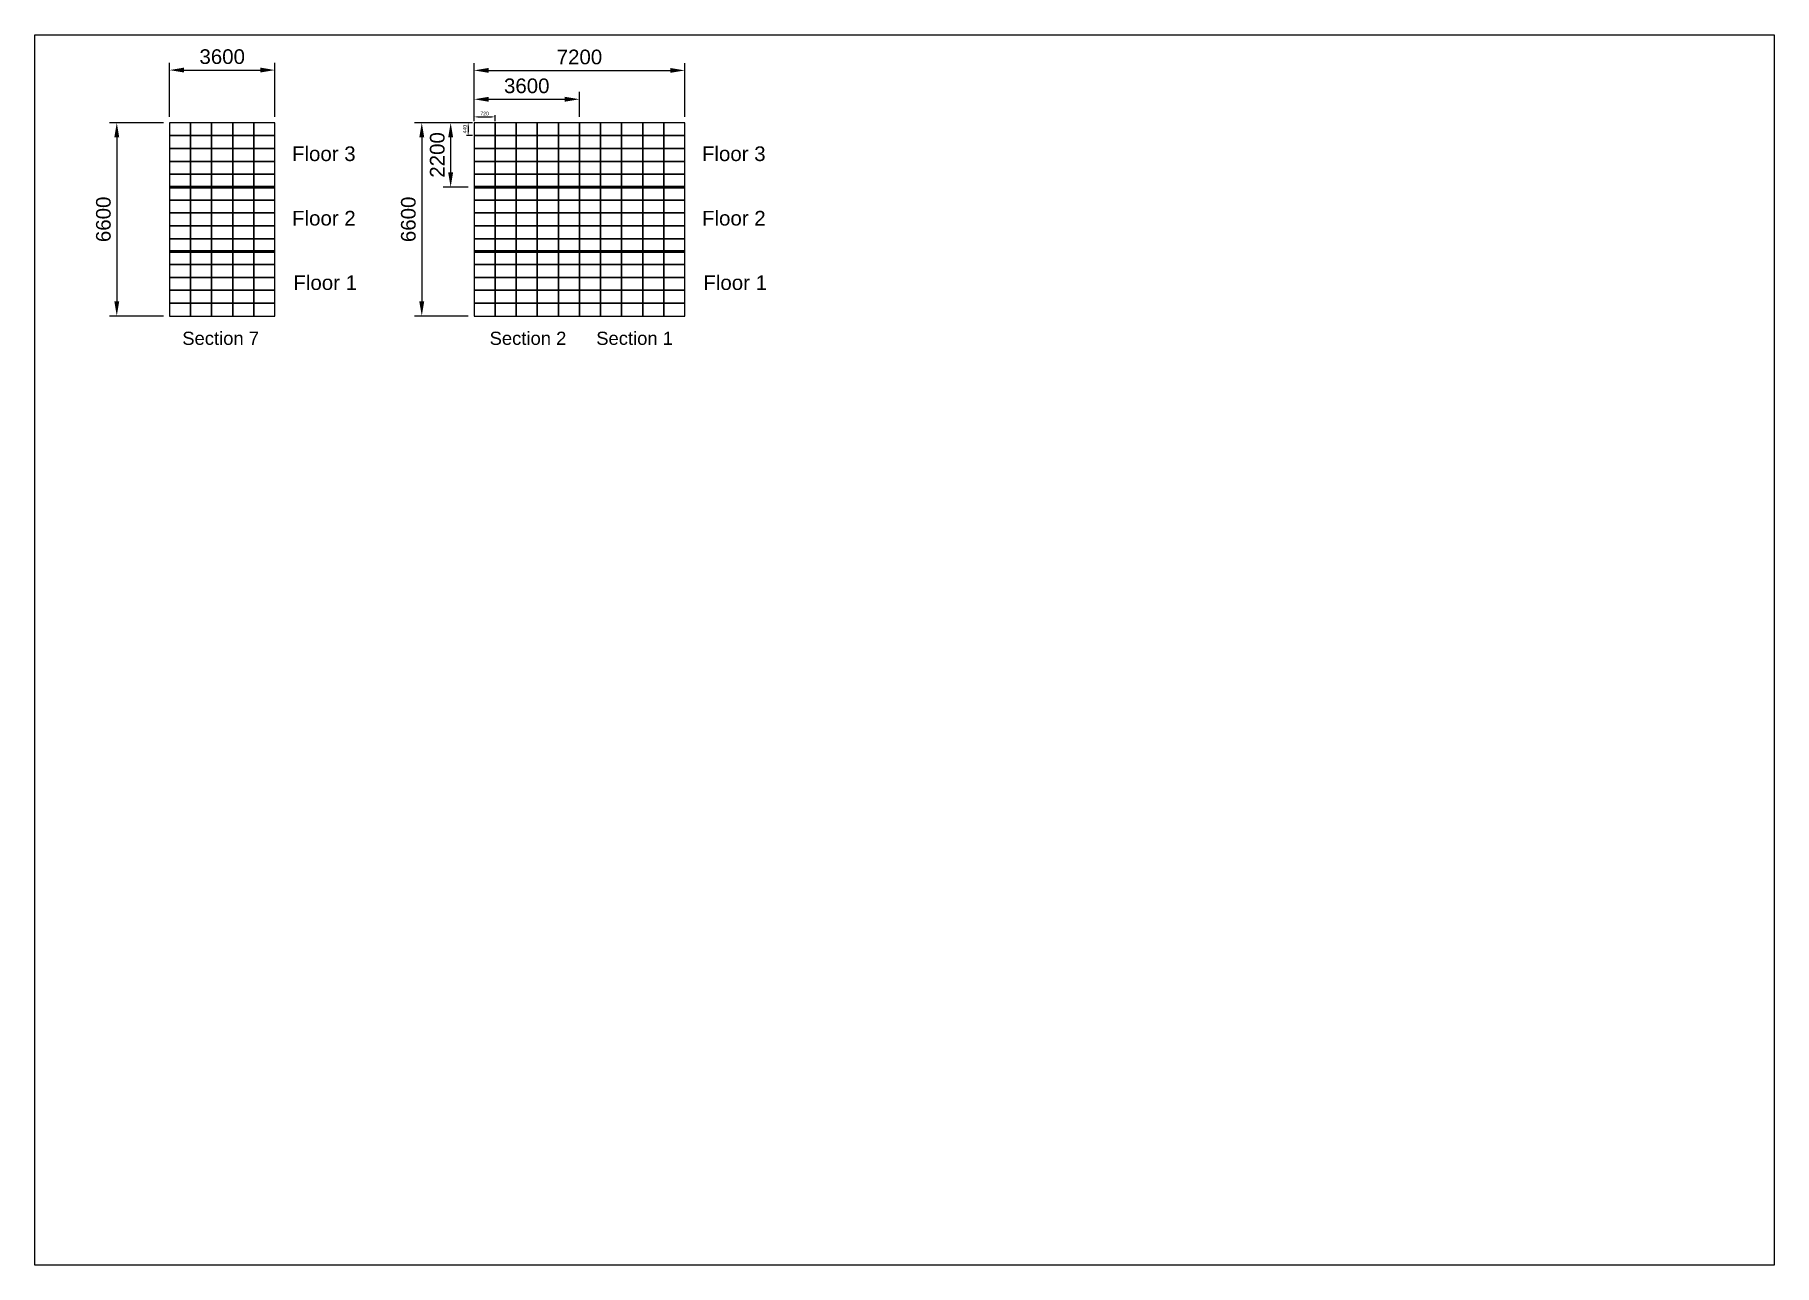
# Model space of a CAD drawing. Header units: millimetres. Extents: x 0 to 59400, y 0 to 42000.
import ezdxf

# ---------------------------------------------------------------- set-up
doc = ezdxf.new("R2010")
doc.units = ezdxf.units.MM
doc.header["$LTSCALE"] = 5
doc.linetypes.add('CENTER', pattern=[2, 1.25, -0.25, 0.25, -0.25])
doc.layers.add('0 @ 200', color=7, linetype='Continuous')
doc.layers.add('0 @ 50', color=7, linetype='Continuous')
doc.layers.add('Center', color=1, linetype='CENTER', lineweight=13)
doc.layers.add('Floor', color=125, linetype='Continuous', lineweight=50)
doc.styles.add('note', font='arial.ttf')
doc.styles.get("Standard").update_dxf_attribs({"font": 'arial.ttf'})
doc.dimstyles.new('TCVN', dxfattribs={"dimtxt": 2.5, "dimasz": 2.5, "dimexe": 1.25, "dimexo": 1, "dimgap": 1, "dimtad": 3, "dimtoh": 1, "dimdsep": 46, "dimtxsty": 'Standard', "dimcen": 0, "dimclrd": 4, "dimclre": 3, "dimclrt": 7, "dimadec": 0, "dimazin": 0, "dimtfac": 1, "dimtmove": 0, "dimatfit": 3, "dimfxl": 1, "dimtfillclr": 1, "dimtolj": 1, "dimtzin": 0, "dimlwd": 13, "dimlwe": 13, "dimarcsym": 0})

# ---------------------------------------------------------------- blocks, each defined once
blk = doc.blocks.new('*D19')
at = {"color": 3, "linetype": 'Continuous', "lineweight": 13, "transparency": 16777216}
for p, q in [((15000, 39200), (15000, 41035)), ((22200, 39200), (22200, 41035))]:
    blk.add_line(p, q, dxfattribs=at)
at = {"color": 4, "linetype": 'Continuous', "lineweight": 13, "transparency": 16777216}
blk.add_line((15500, 40785), (21700, 40785), dxfattribs=at)
at = {"color": 4, "transparency": 16777216}
for points in [[(15500, 40868), (15500, 40702), (15000, 40785)], [(21700, 40868), (21700, 40702), (22200, 40785)]]:
    blk.add_solid(points, dxfattribs=at)
at = {"layer": 'Defpoints', "color": 0, "transparency": 16777216}
for p in [(22200, 40785), (15000, 39000), (22200, 39000)]:
    blk.add_point(p, dxfattribs=at)
at = {"color": 7, "transparency": 16777216, "insert": (18600, 41240), "char_height": 500, "attachment_point": 5}
blk.add_mtext('\\A1;7200', dxfattribs=at)
blk = doc.blocks.new('*D20')
at = {"color": 3, "linetype": 'Continuous', "lineweight": 13, "transparency": 16777216}
for p, q in [((14800, 39000), (12965, 39000)), ((14800, 32400), (12965, 32400))]:
    blk.add_line(p, q, dxfattribs=at)
at = {"color": 4, "linetype": 'Continuous', "lineweight": 13, "transparency": 16777216}
blk.add_line((13215, 38500), (13215, 32900), dxfattribs=at)
at = {"color": 4, "transparency": 16777216}
for points in [[(13131, 38500), (13298, 38500), (13215, 39000)], [(13131, 32900), (13298, 32900), (13215, 32400)]]:
    blk.add_solid(points, dxfattribs=at)
at = {"layer": 'Defpoints', "color": 0, "transparency": 16777216}
for p in [(15000, 39000), (13215, 32400), (15000, 32400)]:
    blk.add_point(p, dxfattribs=at)
at = {"color": 7, "transparency": 16777216, "insert": (12759, 35700), "char_height": 500, "attachment_point": 5, "rotation": 90}
blk.add_mtext('\\A1;6600', dxfattribs=at)
blk = doc.blocks.new('*D21')
at = {"color": 3, "linetype": 'Continuous', "lineweight": 13, "transparency": 16777216}
for p, q in [((15000, 39200), (15000, 40050)), ((18600, 39200), (18600, 40050))]:
    blk.add_line(p, q, dxfattribs=at)
at = {"color": 4, "linetype": 'Continuous', "lineweight": 13, "transparency": 16777216}
blk.add_line((15500, 39800), (18100, 39800), dxfattribs=at)
at = {"color": 4, "transparency": 16777216}
for points in [[(15500, 39883), (15500, 39716), (15000, 39800)], [(18100, 39883), (18100, 39716), (18600, 39800)]]:
    blk.add_solid(points, dxfattribs=at)
at = {"layer": 'Defpoints', "color": 0, "transparency": 16777216}
for p in [(18600, 39800), (15000, 39000), (18600, 39000)]:
    blk.add_point(p, dxfattribs=at)
at = {"color": 7, "transparency": 16777216, "insert": (16800, 40255), "char_height": 500, "attachment_point": 5}
blk.add_mtext('\\A1;3600', dxfattribs=at)
blk = doc.blocks.new('*D22')
at = {"color": 3, "linetype": 'Continuous', "lineweight": 13, "transparency": 16777216}
for p, q in [((14800, 39000), (13951, 39000)), ((14800, 36800), (13951, 36800))]:
    blk.add_line(p, q, dxfattribs=at)
at = {"color": 4, "linetype": 'Continuous', "lineweight": 13, "transparency": 16777216}
blk.add_line((14201, 38500), (14201, 37300), dxfattribs=at)
at = {"color": 4, "transparency": 16777216}
for points in [[(14118, 38500), (14285, 38500), (14201, 39000)], [(14118, 37300), (14285, 37300), (14201, 36800)]]:
    blk.add_solid(points, dxfattribs=at)
at = {"layer": 'Defpoints', "color": 0, "transparency": 16777216}
for p in [(15000, 39000), (14201, 36800), (15000, 36800)]:
    blk.add_point(p, dxfattribs=at)
at = {"color": 7, "transparency": 16777216, "insert": (13746, 37900), "char_height": 500, "attachment_point": 5, "rotation": 90}
blk.add_mtext('\\A1;2200', dxfattribs=at)
blk = doc.blocks.new('*D23')
at = {"color": 3, "linetype": 'Continuous', "lineweight": 13, "transparency": 16777216}
for p, q in [((15000, 39050), (15000, 39260)), ((15720, 39050), (15720, 39260))]:
    blk.add_line(p, q, dxfattribs=at)
at = {"color": 4, "linetype": 'Continuous', "lineweight": 13, "transparency": 16777216}
blk.add_line((15125, 39198), (15595, 39198), dxfattribs=at)
at = {"color": 4, "transparency": 16777216}
for points in [[(15125, 39218), (15125, 39177), (15000, 39198)], [(15595, 39218), (15595, 39177), (15720, 39198)]]:
    blk.add_solid(points, dxfattribs=at)
at = {"layer": 'Defpoints', "color": 0, "transparency": 16777216}
for p in [(15000, 39000), (15720, 39198), (15720, 39000)]:
    blk.add_point(p, dxfattribs=at)
at = {"color": 7, "transparency": 16777216, "insert": (15360, 39311), "char_height": 125, "attachment_point": 5}
blk.add_mtext('\\A1;720', dxfattribs=at)
blk = doc.blocks.new('*D24')
at = {"color": 3, "linetype": 'Continuous', "lineweight": 13, "transparency": 16777216}
for p, q in [((14950, 39000), (14738, 39000)), ((14950, 38560), (14738, 38560))]:
    blk.add_line(p, q, dxfattribs=at)
at = {"color": 4, "linetype": 'Continuous', "lineweight": 13, "transparency": 16777216}
blk.add_line((14800, 38875), (14800, 38685), dxfattribs=at)
at = {"color": 4, "transparency": 16777216}
for points in [[(14779, 38875), (14821, 38875), (14800, 39000)], [(14779, 38685), (14821, 38685), (14800, 38560)]]:
    blk.add_solid(points, dxfattribs=at)
at = {"layer": 'Defpoints', "color": 0, "transparency": 16777216}
for p in [(15000, 39000), (14800, 38560), (15000, 38560)]:
    blk.add_point(p, dxfattribs=at)
at = {"color": 7, "transparency": 16777216, "insert": (14686, 38780), "char_height": 125, "attachment_point": 5, "rotation": 90}
blk.add_mtext('\\A1;440', dxfattribs=at)
blk = doc.blocks.new('*D27')
at = {"color": 3, "linetype": 'Continuous', "lineweight": 13, "transparency": 16777216}
for p, q in [((4600, 39200), (4600, 41046)), ((8200, 39200), (8200, 41046))]:
    blk.add_line(p, q, dxfattribs=at)
at = {"color": 4, "linetype": 'Continuous', "lineweight": 13, "transparency": 16777216}
blk.add_line((5100, 40796), (7700, 40796), dxfattribs=at)
at = {"color": 4, "transparency": 16777216}
for points in [[(5100, 40880), (5100, 40713), (4600, 40796)], [(7700, 40880), (7700, 40713), (8200, 40796)]]:
    blk.add_solid(points, dxfattribs=at)
at = {"layer": 'Defpoints', "color": 0, "transparency": 16777216}
for p in [(8200, 40796), (4600, 39000), (8200, 39000)]:
    blk.add_point(p, dxfattribs=at)
at = {"color": 7, "transparency": 16777216, "insert": (6400, 41252), "char_height": 500, "attachment_point": 5}
blk.add_mtext('\\A1;3600', dxfattribs=at)
blk = doc.blocks.new('*D28')
at = {"color": 3, "linetype": 'Continuous', "lineweight": 13, "transparency": 16777216}
for p, q in [((4400, 39000), (2550, 39000)), ((4400, 32400), (2550, 32400))]:
    blk.add_line(p, q, dxfattribs=at)
at = {"color": 4, "linetype": 'Continuous', "lineweight": 13, "transparency": 16777216}
blk.add_line((2800, 38500), (2800, 32900), dxfattribs=at)
at = {"color": 4, "transparency": 16777216}
for points in [[(2717, 38500), (2883, 38500), (2800, 39000)], [(2717, 32900), (2883, 32900), (2800, 32400)]]:
    blk.add_solid(points, dxfattribs=at)
at = {"layer": 'Defpoints', "color": 0, "transparency": 16777216}
for p in [(4600, 39000), (2800, 32400), (4600, 32400)]:
    blk.add_point(p, dxfattribs=at)
at = {"color": 7, "transparency": 16777216, "insert": (2345, 35700), "char_height": 500, "attachment_point": 5, "rotation": 90}
blk.add_mtext('\\A1;6600', dxfattribs=at)

msp = doc.modelspace()

# ---------------------------------------------------------------- linework, layer by layer
for points in [[(0, 0), (0, 42000), (59400, 42000), (59400, 0), (0, 0)], [(0, 0), (0, 42000), (59400, 42000), (59400, 0), (0, 0)], [(4600, 36800), (8200, 36800), (8200, 39000), (4600, 39000)], [(4600, 38560), (5320, 38560), (5320, 39000), (4600, 39000)], [(5320, 38560), (6040, 38560), (6040, 39000), (5320, 39000)], [(6040, 38560), (6760, 38560), (6760, 39000), (6040, 39000)], [(6760, 38560), (7480, 38560), (7480, 39000), (6760, 39000)], [(7480, 38560), (8200, 38560), (8200, 39000), (7480, 39000)], [(15000, 36800), (18600, 36800), (18600, 39000), (15000, 39000)], [(15000, 38560), (15720, 38560), (15720, 39000), (15000, 39000)], [(15720, 38560), (16440, 38560), (16440, 39000), (15720, 39000)], [(16440, 38560), (17160, 38560), (17160, 39000), (16440, 39000)], [(17160, 38560), (17880, 38560), (17880, 39000), (17160, 39000)], [(17880, 38560), (18600, 38560), (18600, 39000), (17880, 39000)], [(18600, 36800), (22200, 36800), (22200, 39000), (18600, 39000)], [(18600, 38560), (19320, 38560), (19320, 39000), (18600, 39000)], [(19320, 38560), (20040, 38560), (20040, 39000), (19320, 39000)], [(20040, 38560), (20760, 38560), (20760, 39000), (20040, 39000)], [(20760, 38560), (21480, 38560), (21480, 39000), (20760, 39000)], [(21480, 38560), (22200, 38560), (22200, 39000), (21480, 39000)], [(4600, 38120), (5320, 38120), (5320, 38560), (4600, 38560)], [(4600, 37680), (5320, 37680), (5320, 38120), (4600, 38120)], [(5320, 38120), (6040, 38120), (6040, 38560), (5320, 38560)], [(5320, 37680), (6040, 37680), (6040, 38120), (5320, 38120)], [(6040, 38120), (6760, 38120), (6760, 38560), (6040, 38560)], [(6040, 37680), (6760, 37680), (6760, 38120), (6040, 38120)], [(6760, 38120), (7480, 38120), (7480, 38560), (6760, 38560)], [(6760, 37680), (7480, 37680), (7480, 38120), (6760, 38120)], [(7480, 38120), (8200, 38120), (8200, 38560), (7480, 38560)], [(7480, 37680), (8200, 37680), (8200, 38120), (7480, 38120)], [(15000, 38120), (15720, 38120), (15720, 38560), (15000, 38560)], [(15000, 37680), (15720, 37680), (15720, 38120), (15000, 38120)], [(15720, 38120), (16440, 38120), (16440, 38560), (15720, 38560)], [(15720, 37680), (16440, 37680), (16440, 38120), (15720, 38120)], [(16440, 38120), (17160, 38120), (17160, 38560), (16440, 38560)], [(16440, 37680), (17160, 37680), (17160, 38120), (16440, 38120)], [(17160, 38120), (17880, 38120), (17880, 38560), (17160, 38560)], [(17160, 37680), (17880, 37680), (17880, 38120), (17160, 38120)], [(17880, 38120), (18600, 38120), (18600, 38560), (17880, 38560)], [(17880, 37680), (18600, 37680), (18600, 38120), (17880, 38120)], [(18600, 38120), (19320, 38120), (19320, 38560), (18600, 38560)], [(18600, 37680), (19320, 37680), (19320, 38120), (18600, 38120)], [(19320, 38120), (20040, 38120), (20040, 38560), (19320, 38560)], [(19320, 37680), (20040, 37680), (20040, 38120), (19320, 38120)], [(20040, 38120), (20760, 38120), (20760, 38560), (20040, 38560)], [(20040, 37680), (20760, 37680), (20760, 38120), (20040, 38120)], [(20760, 38120), (21480, 38120), (21480, 38560), (20760, 38560)], [(20760, 37680), (21480, 37680), (21480, 38120), (20760, 38120)], [(21480, 38120), (22200, 38120), (22200, 38560), (21480, 38560)], [(21480, 37680), (22200, 37680), (22200, 38120), (21480, 38120)], [(4600, 37240), (5320, 37240), (5320, 37680), (4600, 37680)], [(5320, 37240), (6040, 37240), (6040, 37680), (5320, 37680)], [(6040, 37240), (6760, 37240), (6760, 37680), (6040, 37680)], [(6760, 37240), (7480, 37240), (7480, 37680), (6760, 37680)], [(7480, 37240), (8200, 37240), (8200, 37680), (7480, 37680)], [(15000, 37240), (15720, 37240), (15720, 37680), (15000, 37680)], [(15720, 37240), (16440, 37240), (16440, 37680), (15720, 37680)], [(16440, 37240), (17160, 37240), (17160, 37680), (16440, 37680)], [(17160, 37240), (17880, 37240), (17880, 37680), (17160, 37680)], [(17880, 37240), (18600, 37240), (18600, 37680), (17880, 37680)], [(18600, 37240), (19320, 37240), (19320, 37680), (18600, 37680)], [(19320, 37240), (20040, 37240), (20040, 37680), (19320, 37680)], [(20040, 37240), (20760, 37240), (20760, 37680), (20040, 37680)], [(20760, 37240), (21480, 37240), (21480, 37680), (20760, 37680)], [(21480, 37240), (22200, 37240), (22200, 37680), (21480, 37680)], [(4600, 36800), (5320, 36800), (5320, 37240), (4600, 37240)], [(5320, 36800), (6040, 36800), (6040, 37240), (5320, 37240)], [(6040, 36800), (6760, 36800), (6760, 37240), (6040, 37240)], [(6760, 36800), (7480, 36800), (7480, 37240), (6760, 37240)], [(7480, 36800), (8200, 36800), (8200, 37240), (7480, 37240)], [(15000, 36800), (15720, 36800), (15720, 37240), (15000, 37240)], [(15720, 36800), (16440, 36800), (16440, 37240), (15720, 37240)], [(16440, 36800), (17160, 36800), (17160, 37240), (16440, 37240)], [(17160, 36800), (17880, 36800), (17880, 37240), (17160, 37240)], [(17880, 36800), (18600, 36800), (18600, 37240), (17880, 37240)], [(18600, 36800), (19320, 36800), (19320, 37240), (18600, 37240)], [(19320, 36800), (20040, 36800), (20040, 37240), (19320, 37240)], [(20040, 36800), (20760, 36800), (20760, 37240), (20040, 37240)], [(20760, 36800), (21480, 36800), (21480, 37240), (20760, 37240)], [(21480, 36800), (22200, 36800), (22200, 37240), (21480, 37240)], [(4600, 34600), (8200, 34600), (8200, 36800), (4600, 36800)], [(4600, 36360), (5320, 36360), (5320, 36800), (4600, 36800)], [(4600, 35920), (5320, 35920), (5320, 36360), (4600, 36360)], [(5320, 36360), (6040, 36360), (6040, 36800), (5320, 36800)], [(5320, 35920), (6040, 35920), (6040, 36360), (5320, 36360)], [(6040, 36360), (6760, 36360), (6760, 36800), (6040, 36800)], [(6040, 35920), (6760, 35920), (6760, 36360), (6040, 36360)], [(6760, 36360), (7480, 36360), (7480, 36800), (6760, 36800)], [(6760, 35920), (7480, 35920), (7480, 36360), (6760, 36360)], [(7480, 36360), (8200, 36360), (8200, 36800), (7480, 36800)], [(7480, 35920), (8200, 35920), (8200, 36360), (7480, 36360)], [(15000, 34600), (18600, 34600), (18600, 36800), (15000, 36800)], [(15000, 36360), (15720, 36360), (15720, 36800), (15000, 36800)], [(15000, 35920), (15720, 35920), (15720, 36360), (15000, 36360)], [(15720, 36360), (16440, 36360), (16440, 36800), (15720, 36800)], [(15720, 35920), (16440, 35920), (16440, 36360), (15720, 36360)], [(16440, 36360), (17160, 36360), (17160, 36800), (16440, 36800)], [(16440, 35920), (17160, 35920), (17160, 36360), (16440, 36360)], [(17160, 36360), (17880, 36360), (17880, 36800), (17160, 36800)], [(17160, 35920), (17880, 35920), (17880, 36360), (17160, 36360)], [(17880, 36360), (18600, 36360), (18600, 36800), (17880, 36800)], [(17880, 35920), (18600, 35920), (18600, 36360), (17880, 36360)], [(18600, 34600), (22200, 34600), (22200, 36800), (18600, 36800)], [(18600, 36360), (19320, 36360), (19320, 36800), (18600, 36800)], [(18600, 35920), (19320, 35920), (19320, 36360), (18600, 36360)], [(19320, 36360), (20040, 36360), (20040, 36800), (19320, 36800)], [(19320, 35920), (20040, 35920), (20040, 36360), (19320, 36360)], [(20040, 36360), (20760, 36360), (20760, 36800), (20040, 36800)], [(20040, 35920), (20760, 35920), (20760, 36360), (20040, 36360)], [(20760, 36360), (21480, 36360), (21480, 36800), (20760, 36800)], [(20760, 35920), (21480, 35920), (21480, 36360), (20760, 36360)], [(21480, 36360), (22200, 36360), (22200, 36800), (21480, 36800)], [(21480, 35920), (22200, 35920), (22200, 36360), (21480, 36360)], [(4600, 35480), (5320, 35480), (5320, 35920), (4600, 35920)], [(5320, 35480), (6040, 35480), (6040, 35920), (5320, 35920)], [(6040, 35480), (6760, 35480), (6760, 35920), (6040, 35920)], [(6760, 35480), (7480, 35480), (7480, 35920), (6760, 35920)], [(7480, 35480), (8200, 35480), (8200, 35920), (7480, 35920)], [(15000, 35480), (15720, 35480), (15720, 35920), (15000, 35920)], [(15720, 35480), (16440, 35480), (16440, 35920), (15720, 35920)], [(16440, 35480), (17160, 35480), (17160, 35920), (16440, 35920)], [(17160, 35480), (17880, 35480), (17880, 35920), (17160, 35920)], [(17880, 35480), (18600, 35480), (18600, 35920), (17880, 35920)], [(18600, 35480), (19320, 35480), (19320, 35920), (18600, 35920)], [(19320, 35480), (20040, 35480), (20040, 35920), (19320, 35920)], [(20040, 35480), (20760, 35480), (20760, 35920), (20040, 35920)], [(20760, 35480), (21480, 35480), (21480, 35920), (20760, 35920)], [(21480, 35480), (22200, 35480), (22200, 35920), (21480, 35920)], [(4600, 35040), (5320, 35040), (5320, 35480), (4600, 35480)], [(5320, 35040), (6040, 35040), (6040, 35480), (5320, 35480)], [(6040, 35040), (6760, 35040), (6760, 35480), (6040, 35480)], [(6760, 35040), (7480, 35040), (7480, 35480), (6760, 35480)], [(7480, 35040), (8200, 35040), (8200, 35480), (7480, 35480)], [(15000, 35040), (15720, 35040), (15720, 35480), (15000, 35480)], [(15720, 35040), (16440, 35040), (16440, 35480), (15720, 35480)], [(16440, 35040), (17160, 35040), (17160, 35480), (16440, 35480)], [(17160, 35040), (17880, 35040), (17880, 35480), (17160, 35480)], [(17880, 35040), (18600, 35040), (18600, 35480), (17880, 35480)], [(18600, 35040), (19320, 35040), (19320, 35480), (18600, 35480)], [(19320, 35040), (20040, 35040), (20040, 35480), (19320, 35480)], [(20040, 35040), (20760, 35040), (20760, 35480), (20040, 35480)], [(20760, 35040), (21480, 35040), (21480, 35480), (20760, 35480)], [(21480, 35040), (22200, 35040), (22200, 35480), (21480, 35480)], [(4600, 34600), (5320, 34600), (5320, 35040), (4600, 35040)], [(4600, 32400), (8200, 32400), (8200, 34600), (4600, 34600)], [(4600, 34160), (5320, 34160), (5320, 34600), (4600, 34600)], [(5320, 34600), (6040, 34600), (6040, 35040), (5320, 35040)], [(5320, 34160), (6040, 34160), (6040, 34600), (5320, 34600)], [(6040, 34600), (6760, 34600), (6760, 35040), (6040, 35040)], [(6040, 34160), (6760, 34160), (6760, 34600), (6040, 34600)], [(6760, 34600), (7480, 34600), (7480, 35040), (6760, 35040)], [(6760, 34160), (7480, 34160), (7480, 34600), (6760, 34600)], [(7480, 34600), (8200, 34600), (8200, 35040), (7480, 35040)], [(7480, 34160), (8200, 34160), (8200, 34600), (7480, 34600)], [(15000, 34600), (15720, 34600), (15720, 35040), (15000, 35040)], [(15000, 32400), (18600, 32400), (18600, 34600), (15000, 34600)], [(15000, 34160), (15720, 34160), (15720, 34600), (15000, 34600)], [(15720, 34600), (16440, 34600), (16440, 35040), (15720, 35040)], [(15720, 34160), (16440, 34160), (16440, 34600), (15720, 34600)], [(16440, 34600), (17160, 34600), (17160, 35040), (16440, 35040)], [(16440, 34160), (17160, 34160), (17160, 34600), (16440, 34600)], [(17160, 34600), (17880, 34600), (17880, 35040), (17160, 35040)], [(17160, 34160), (17880, 34160), (17880, 34600), (17160, 34600)], [(17880, 34600), (18600, 34600), (18600, 35040), (17880, 35040)], [(17880, 34160), (18600, 34160), (18600, 34600), (17880, 34600)], [(18600, 34600), (19320, 34600), (19320, 35040), (18600, 35040)], [(18600, 32400), (22200, 32400), (22200, 34600), (18600, 34600)], [(18600, 34160), (19320, 34160), (19320, 34600), (18600, 34600)], [(19320, 34600), (20040, 34600), (20040, 35040), (19320, 35040)], [(19320, 34160), (20040, 34160), (20040, 34600), (19320, 34600)], [(20040, 34600), (20760, 34600), (20760, 35040), (20040, 35040)], [(20040, 34160), (20760, 34160), (20760, 34600), (20040, 34600)], [(20760, 34600), (21480, 34600), (21480, 35040), (20760, 35040)], [(20760, 34160), (21480, 34160), (21480, 34600), (20760, 34600)], [(21480, 34600), (22200, 34600), (22200, 35040), (21480, 35040)], [(21480, 34160), (22200, 34160), (22200, 34600), (21480, 34600)], [(4600, 33720), (5320, 33720), (5320, 34160), (4600, 34160)], [(5320, 33720), (6040, 33720), (6040, 34160), (5320, 34160)], [(6040, 33720), (6760, 33720), (6760, 34160), (6040, 34160)], [(6760, 33720), (7480, 33720), (7480, 34160), (6760, 34160)], [(7480, 33720), (8200, 33720), (8200, 34160), (7480, 34160)], [(15000, 33720), (15720, 33720), (15720, 34160), (15000, 34160)], [(15720, 33720), (16440, 33720), (16440, 34160), (15720, 34160)], [(16440, 33720), (17160, 33720), (17160, 34160), (16440, 34160)], [(17160, 33720), (17880, 33720), (17880, 34160), (17160, 34160)], [(17880, 33720), (18600, 33720), (18600, 34160), (17880, 34160)], [(18600, 33720), (19320, 33720), (19320, 34160), (18600, 34160)], [(19320, 33720), (20040, 33720), (20040, 34160), (19320, 34160)], [(20040, 33720), (20760, 33720), (20760, 34160), (20040, 34160)], [(20760, 33720), (21480, 33720), (21480, 34160), (20760, 34160)], [(21480, 33720), (22200, 33720), (22200, 34160), (21480, 34160)], [(4600, 33280), (5320, 33280), (5320, 33720), (4600, 33720)], [(4600, 32840), (5320, 32840), (5320, 33280), (4600, 33280)], [(5320, 33280), (6040, 33280), (6040, 33720), (5320, 33720)], [(5320, 32840), (6040, 32840), (6040, 33280), (5320, 33280)], [(6040, 33280), (6760, 33280), (6760, 33720), (6040, 33720)], [(6040, 32840), (6760, 32840), (6760, 33280), (6040, 33280)], [(6760, 33280), (7480, 33280), (7480, 33720), (6760, 33720)], [(6760, 32840), (7480, 32840), (7480, 33280), (6760, 33280)], [(7480, 33280), (8200, 33280), (8200, 33720), (7480, 33720)], [(7480, 32840), (8200, 32840), (8200, 33280), (7480, 33280)], [(15000, 33280), (15720, 33280), (15720, 33720), (15000, 33720)], [(15000, 32840), (15720, 32840), (15720, 33280), (15000, 33280)], [(15720, 33280), (16440, 33280), (16440, 33720), (15720, 33720)], [(15720, 32840), (16440, 32840), (16440, 33280), (15720, 33280)], [(16440, 33280), (17160, 33280), (17160, 33720), (16440, 33720)], [(16440, 32840), (17160, 32840), (17160, 33280), (16440, 33280)], [(17160, 33280), (17880, 33280), (17880, 33720), (17160, 33720)], [(17160, 32840), (17880, 32840), (17880, 33280), (17160, 33280)], [(17880, 33280), (18600, 33280), (18600, 33720), (17880, 33720)], [(17880, 32840), (18600, 32840), (18600, 33280), (17880, 33280)], [(18600, 33280), (19320, 33280), (19320, 33720), (18600, 33720)], [(18600, 32840), (19320, 32840), (19320, 33280), (18600, 33280)], [(19320, 33280), (20040, 33280), (20040, 33720), (19320, 33720)], [(19320, 32840), (20040, 32840), (20040, 33280), (19320, 33280)], [(20040, 33280), (20760, 33280), (20760, 33720), (20040, 33720)], [(20040, 32840), (20760, 32840), (20760, 33280), (20040, 33280)], [(20760, 33280), (21480, 33280), (21480, 33720), (20760, 33720)], [(20760, 32840), (21480, 32840), (21480, 33280), (20760, 33280)], [(21480, 33280), (22200, 33280), (22200, 33720), (21480, 33720)], [(21480, 32840), (22200, 32840), (22200, 33280), (21480, 33280)], [(4600, 32400), (5320, 32400), (5320, 32840), (4600, 32840)], [(5320, 32400), (6040, 32400), (6040, 32840), (5320, 32840)], [(6040, 32400), (6760, 32400), (6760, 32840), (6040, 32840)], [(6760, 32400), (7480, 32400), (7480, 32840), (6760, 32840)], [(7480, 32400), (8200, 32400), (8200, 32840), (7480, 32840)], [(15000, 32400), (15720, 32400), (15720, 32840), (15000, 32840)], [(15720, 32400), (16440, 32400), (16440, 32840), (15720, 32840)], [(16440, 32400), (17160, 32400), (17160, 32840), (16440, 32840)], [(17160, 32400), (17880, 32400), (17880, 32840), (17160, 32840)], [(17880, 32400), (18600, 32400), (18600, 32840), (17880, 32840)], [(18600, 32400), (19320, 32400), (19320, 32840), (18600, 32840)], [(19320, 32400), (20040, 32400), (20040, 32840), (19320, 32840)], [(20040, 32400), (20760, 32400), (20760, 32840), (20040, 32840)], [(20760, 32400), (21480, 32400), (21480, 32840), (20760, 32840)], [(21480, 32400), (22200, 32400), (22200, 32840), (21480, 32840)]]:
    msp.add_lwpolyline(points, close=True)
at = {"layer": 'Center'}
msp.add_line((18600, 39000), (18600, 32400), dxfattribs=at)
at = {"layer": 'Floor'}
for p, q in [((4600, 36800), (8200, 36800)), ((15000, 36800), (22200, 36800)), ((4600, 34600), (8200, 34600)), ((15000, 34600), (22200, 34600))]:
    msp.add_line(p, q, dxfattribs=at)

# ---------------------------------------------------------------- texts
at = {"attachment_point": 1, "style": 'note'}
for s, width, insert, char_height in [('\\pi82.53752;Floor 3', 2250, (8700, 38190.232), 500), ('\\pi82.53752;Floor 3', 2250, (22700, 38190.232), 500), ('\\pi85.0955;Floor 2', 2250, (8700, 35990.232), 500), ('\\pi85.0955;Floor 2', 2250, (22700, 35990.232), 500), ('\\pi130.79809;Floor 1', 2250, (8700, 33790.232), 500), ('\\pi130.79809;Floor 1', 2250, (22700, 33790.232), 500), ('Section 7', 2750, (5036.93, 31865.655), 450), ('\\pi95.13984;Section 2', 2750, (15436.93, 31865.655), 450), ('\\pi136.27217;Section 1', 2750, (19036.93, 31865.655), 450)]:
    msp.add_mtext_dynamic_manual_height_columns(s, width=width, gutter_width=1, heights=[0], dxfattribs=dict(at, insert=insert, char_height=char_height))

# ---------------------------------------------------------------- dimensions: what is measured, and where the dimension line sits
at = {"layer": '0 @ 200'}
for base, p1, p2, picture, middle in [((8200, 40796.224), (4600, 39000), (8200, 39000), '*D27', (6400, 41251.681)), ((22200, 40784.932), (15000, 39000), (22200, 39000), '*D19', (18600, 41240.218)), ((18600, 39799.521), (15000, 39000), (18600, 39000), '*D21', (16800, 40254.978))]:
    dim = msp.add_linear_dim(base=base, p1=p1, p2=p2, dimstyle='TCVN', override={"dimscale": 200, "dimtix": 0, "dimtofl": 1, "dimtmove": 0, "dimatfit": 3}, dxfattribs=at)
    dim.commit()
    dim.dimension.update_dxf_attribs({"geometry": picture, "text_midpoint": middle})
for base, p1, p2, picture, middle in [((2800, 32400), (4600, 39000), (4600, 32400), '*D28', (2344.714, 35700)), ((13214.518, 32400), (15000, 39000), (15000, 32400), '*D20', (12759.232, 35700)), ((14201.184, 36800), (15000, 39000), (15000, 36800), '*D22', (13745.897, 37900))]:
    dim = msp.add_linear_dim(base=base, p1=p1, p2=p2, angle=90, dimstyle='TCVN', override={"dimscale": 200, "dimtix": 0, "dimtofl": 1, "dimtmove": 0, "dimatfit": 3}, dxfattribs=at)
    dim.commit()
    dim.dimension.update_dxf_attribs({"geometry": picture, "text_midpoint": middle})
at = {"layer": '0 @ 50'}
dim = msp.add_linear_dim(base=(15720, 39197.567), p1=(15000, 39000), p2=(15720, 39000), dimstyle='TCVN', override={"dimscale": 50, "dimtix": 0, "dimtofl": 1, "dimtmove": 0, "dimatfit": 3}, dxfattribs=at)
dim.commit()
dim.dimension.update_dxf_attribs({"geometry": '*D23', "text_midpoint": (15360, 39311.388)})
dim = msp.add_linear_dim(base=(14800.026, 38560), p1=(15000, 39000), p2=(15000, 38560), angle=90, dimstyle='TCVN', override={"dimscale": 50, "dimtix": 0, "dimtofl": 1, "dimtmove": 0, "dimatfit": 3}, dxfattribs=at)
dim.commit()
dim.dimension.update_dxf_attribs({"geometry": '*D24', "text_midpoint": (14686.205, 38780)})

doc.saveas('drawing.dxf')
